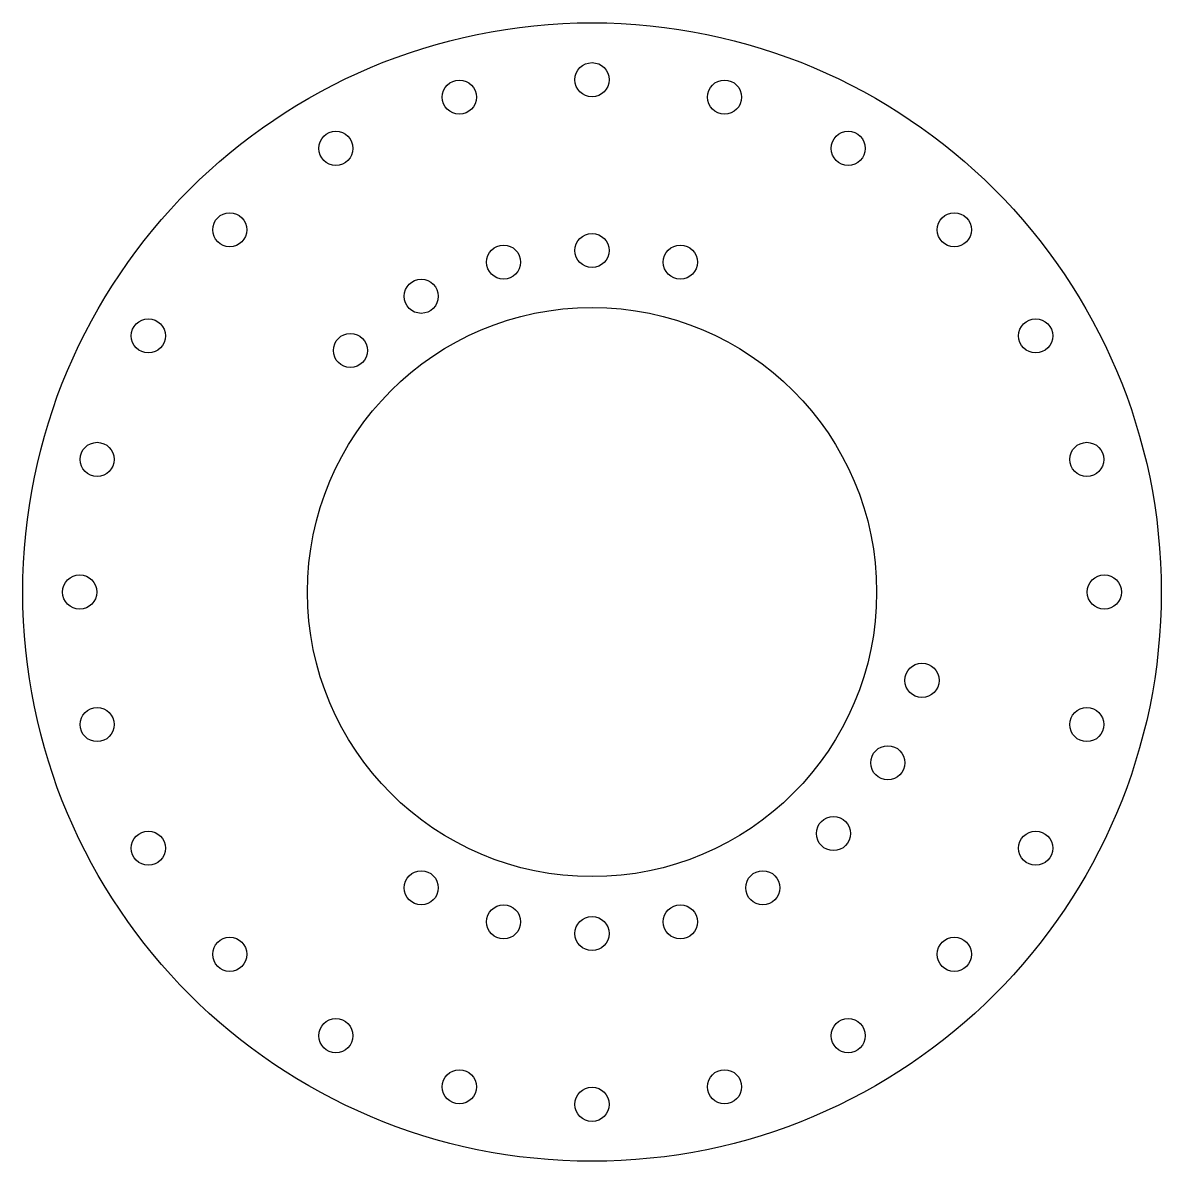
# Model space of a CAD drawing. Header units: millimetres. Extents: x -121 to -21, y -4 to 96.
import ezdxf

# ---------------------------------------------------------------- set-up
doc = ezdxf.new("R2010")
doc.units = ezdxf.units.MM
for name, color, linetype in [('bars_1', 5, 'Continuous'), ('bars_2', 6, 'Continuous'), ('lines', 4, 'Continuous')]:
    doc.layers.add(name, color=color, linetype=linetype)

msp = doc.modelspace()

# ---------------------------------------------------------------- linework, layer by layer
at = {"layer": 'bars_1'}
for centre in [(-71.06, 75.61), (-78.83, 74.59), (-63.3, 74.59), (-86.06, 71.59), (-92.28, 66.83), (-42.08, 37.85), (-45.08, 30.61), (-49.85, 24.4), (-86.06, 19.63), (-56.06, 19.63), (-78.83, 16.64), (-63.3, 16.64), (-71.06, 15.61)]:
    msp.add_circle(centre, 1.5, dxfattribs=at)
at = {"layer": 'bars_2'}
for centre in [(-71.06, 90.61), (-82.71, 89.08), (-59.42, 89.08), (-93.56, 84.58), (-48.56, 84.58), (-102.88, 77.43), (-39.24, 77.43), (-110.03, 68.11), (-32.09, 68.11), (-114.53, 57.26), (-27.6, 57.26), (-116.06, 45.61), (-26.06, 45.61), (-114.53, 33.97), (-27.6, 33.97), (-110.03, 23.11), (-32.09, 23.11), (-102.88, 13.79), (-39.24, 13.79), (-93.56, 6.64), (-48.56, 6.64), (-82.71, 2.15), (-59.42, 2.15), (-71.06, 0.61)]:
    msp.add_circle(centre, 1.5, dxfattribs=at)
at = {"layer": 'lines'}
for radius in [50, 25]:
    msp.add_circle((-71.06, 45.61), radius, dxfattribs=at)

doc.saveas('drawing.dxf')
